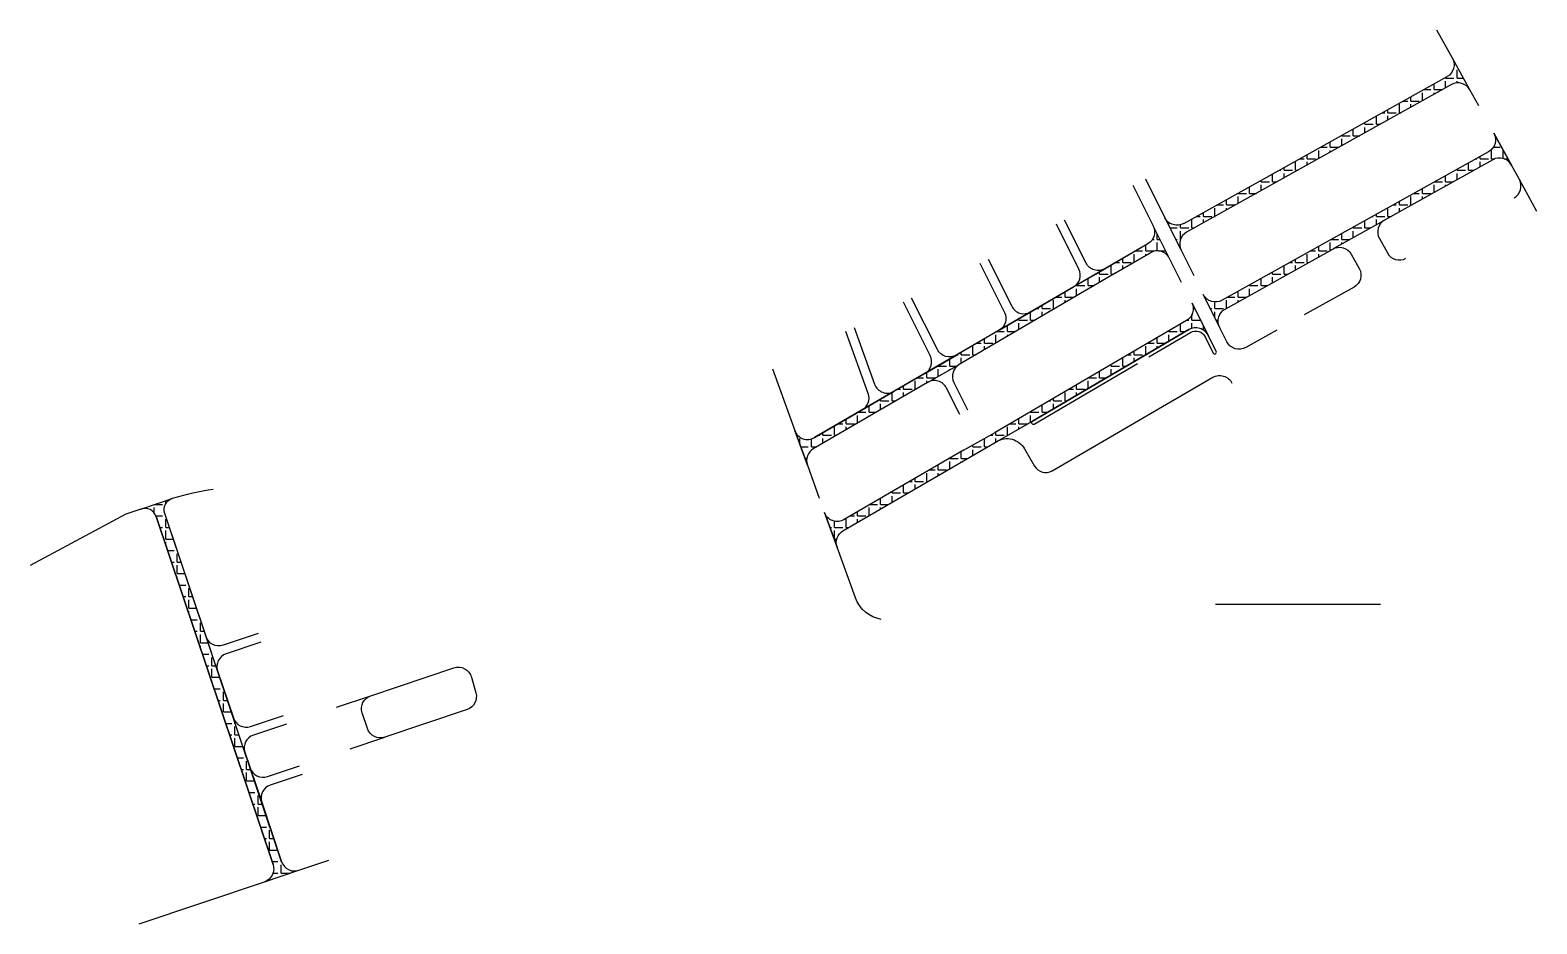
# Model space of a CAD drawing. Header units: millimetres. Extents: x 563079 to 571925, y 2063830 to 2067381.
# Drawn here: x 568231 to 569144, y 2064427 to 2064969 of the extents above; entities that cross this region are included whole.
import ezdxf

# ---------------------------------------------------------------- set-up
doc = ezdxf.new("R2010")
doc.units = ezdxf.units.MM
doc.header["$MEASUREMENT"] = 0
doc.layers.add('Danranh', color=8, linetype='Continuous')
doc.layers.add('ViaHeS', color=32, linetype='Continuous')
pattern_1 = [(0, (0, -1000), (0, 6.985), [5.08, -1.905]), (90, (0, -1000), (-6.985, 4e-16), [5.08, -1.905])]

msp = doc.modelspace()

# ---------------------------------------------------------------- hatches: boundary and pattern name
at = {"layer": 'Danranh'}
h = msp.add_hatch(dxfattribs=at)
h.set_pattern_fill('ANGLE', color=8)
h.set_pattern_definition(pattern_1)
h.paths.add_polyline_path([(568794.27163, 2064765.80068), (568889.11528, 2064821.38203), (568910.17155, 2064833.63249, -0.432836454), (568921.6989, 2064830.19193), (568911.83821, 2064849.90748, -0.395832716), (568908.60838, 2064839.08616), (568882.62588, 2064823.96963), (568863.57204, 2064812.88417), (568837.58954, 2064797.76764), (568818.53571, 2064786.68218), (568792.5532, 2064771.56565), (568773.49937, 2064760.4802), (568754.8893, 2064749.65292), (568735.5616, 2064738.40813), (568706.57006, 2064721.54095, -0.467936404), (568694.66316, 2064725.86589), (568702.26854, 2064704.83822, -0.362456844), (568705.87793, 2064714.77516), (568775.06254, 2064755.02653)])
h.paths.add_polyline_path([(569092.4507, 2064935.55722, -0.415712345), (569103.69547, 2064932.33598), (569093.07376, 2064951.60239, -0.412718527), (569089.86897, 2064940.41493), (569075.87998, 2064932.60914), (568930.25976, 2064851.35381, -0.427513651), (568918.8612, 2064854.86775), (568928.71228, 2064835.1714, -0.40103739), (568932.07089, 2064846.06611)])
h = msp.add_hatch(dxfattribs=at)
h.set_pattern_fill('ANGLE', color=8)
h.set_pattern_definition(pattern_1)
h.paths.add_polyline_path([(568838.58055, 2064731.48768), (568933.46184, 2064787.01809, -0.43360403), (568945.00761, 2064783.58828), (568935.14529, 2064803.30709, -0.394349795), (568931.95199, 2064792.50715), (568816.01616, 2064724.65432), (568796.80644, 2064713.87981), (568724.54643, 2064671.83918, -0.467936404), (568712.63953, 2064676.16412), (568720.24491, 2064655.13644, -0.362456844), (568723.8543, 2064665.07339), (568817.0397, 2064719.28833)])
h.paths.add_polyline_path([(569052.00599, 2064853.44171), (569117.55649, 2064890.01856, -0.415712345), (569128.80126, 2064886.79731), (569118.17958, 2064906.06367, -0.412716367), (569114.97476, 2064894.87627), (568953.54414, 2064804.7988, -0.427513651), (568942.14557, 2064808.31274), (568952.00685, 2064788.59602, -0.40103739), (568955.35512, 2064799.51102), (569020.56894, 2064835.9, -0.01855151), (569021.11405, 2064836.17817)])
h = msp.add_hatch(dxfattribs=at)
h.set_pattern_fill('ANGLE', color=8)
h.set_pattern_definition(pattern_1)
h.paths.add_polyline_path([(568378.55525, 2064462.69396, -0.414213866), (568373.35873, 2064452.24785), (568394.21557, 2064459.24728, -0.414213259), (568383.76947, 2064464.4438), (568371.6795, 2064500.46927), (568364.68005, 2064521.3261), (568361.49848, 2064530.80648), (568354.49903, 2064551.66332), (568344.95432, 2064580.10446), (568337.95487, 2064600.9613), (568312.91185, 2064675.58402, -0.411873847), (568317.42361, 2064684.74528), (568298.48354, 2064678.22015, -0.417849574), (568307.74849, 2064673.68263)])

# ---------------------------------------------------------------- linework, layer by layer
for points in [[(569093.07379, 2064951.60234), (569083.7073, 2064968.59194)], [(568794.60211, 2064735.56625), (568786.58988, 2064751.58597)], [(568425.37217, 2064532.9919), (568446.22901, 2064539.99135)], [(568364.68005, 2064521.3261), (568371.6795, 2064500.46927)]]:
    msp.add_lwpolyline(points, dxfattribs=at)
at = {"layer": 'Danranh', "color": 8}
for points in [[(569103.69547, 2064932.33598), (569093.07376, 2064951.60239, -0.412718527), (569089.86897, 2064940.41493)], [(569128.80126, 2064886.79731), (569118.17958, 2064906.06367, -0.412716367), (569114.97476, 2064894.87627), (568953.54414, 2064804.7988, -0.427513651), (568942.14557, 2064808.31274), (568952.00685, 2064788.59602, -0.40103739)], [(568930.25976, 2064851.35381, -0.427513651), (568918.8612, 2064854.86775), (568928.71228, 2064835.1714, -0.40103739)], [(568921.6989, 2064830.19193), (568911.83821, 2064849.90748, -0.395832716)], [(568908.60838, 2064839.08616), (568706.57006, 2064721.54095, -0.467936404)], [(568889.11528, 2064821.38203), (568910.17155, 2064833.63249, -0.432836454)], [(568955.35512, 2064799.51102), (569020.56894, 2064835.9, -0.01855151)], [(568935.14529, 2064803.30709, -0.394349795), (568931.95199, 2064792.50715), (568816.01616, 2064724.65432)], [(568838.58055, 2064731.48768), (568933.46184, 2064787.01809, -0.43360403)], [(568694.66316, 2064725.86589), (568702.26854, 2064704.83822, -0.362456844)], [(568796.80644, 2064713.87981), (568724.54643, 2064671.83918, -0.467936404), (568712.63953, 2064676.16412), (568720.24491, 2064655.13644, -0.362456844)], [(568307.74849, 2064673.68263), (568378.55525, 2064462.69396, -0.414213866), (568373.35873, 2064452.24785), (568394.21557, 2064459.24728, -0.414213259)], [(568383.76947, 2064464.4438), (568312.91185, 2064675.58402, -0.411873847)]]:
    msp.add_lwpolyline(points, format="xyb", dxfattribs=at)
at = {"layer": 'Danranh'}
for points in [[(568930.25976, 2064851.35381), (569089.86897, 2064940.41493, 0.412716367)], [(569092.4507, 2064935.55722), (568932.07089, 2064846.06611, 0.40103739)], [(569109.04973, 2064922.62404), (569103.69547, 2064932.33598, 0.415712345), (569092.4507, 2064935.55722)], [(569130.42673, 2064866.85373, 0.412717081), (569133.62927, 2064878.03991), (569128.80126, 2064886.79731, 0.415712345), (569117.55649, 2064890.01856), (569052.00599, 2064853.44171, 0.414213562), (569048.82164, 2064842.21741), (569053.69434, 2064833.4849, 0.414213562), (569064.91864, 2064830.30055)], [(568899.49031, 2064874.596), (568911.83821, 2064849.90748, -0.395832716), (568908.60838, 2064839.08616), (568882.62588, 2064823.96963, -0.432836454), (568871.09853, 2064827.41018), (568858.06924, 2064853.46107)], [(568907.06191, 2064878.45937), (568918.8612, 2064854.86775, 0.427513651)], [(568811.74891, 2064829.82632), (568826.0622, 2064801.2082, 0.432836454), (568837.58954, 2064797.76764), (568863.57204, 2064812.88417, 0.395832717), (568866.80188, 2064823.7055), (568853.16998, 2064850.96124)], [(568932.07089, 2064846.06611, 0.40103739), (568928.71228, 2064835.1714), (568936.35447, 2064819.89153)], [(568910.17155, 2064833.63249), (568889.11528, 2064821.38203), (568794.27163, 2064765.80068, 0.395818774)], [(568929.02988, 2064815.5343), (568921.6989, 2064830.19193, 0.432836454), (568910.17155, 2064833.63249)], [(568952.00685, 2064788.59602, -0.401844199), (568955.37517, 2064799.52221), (569020.56894, 2064835.9, -0.414213562), (569031.79324, 2064832.71565), (569036.66593, 2064823.98313, -0.414213562), (569033.48159, 2064812.75883), (569003.33496, 2064795.93717)], [(568806.84964, 2064827.32649), (568821.76554, 2064797.50351, -0.395832717), (568818.53571, 2064786.68218), (568792.5532, 2064771.56565, -0.432836454), (568781.02586, 2064775.00621), (568765.42857, 2064806.19156)], [(568730.53672, 2064788.38814), (568742.98239, 2064753.97786, 0.467936404), (568754.8893, 2064749.65292), (568773.49937, 2064760.4802, 0.395832717), (568776.7292, 2064771.30152), (568760.52931, 2064803.69173)], [(568909.14176, 2064770.46711), (568934.47207, 2064785.29198, -0.43360403), (568943.21886, 2064782.69364), (568948.17933, 2064772.77563, 0.999999991), (568949.96808, 2064773.67027), (568945.00761, 2064783.58828, 0.43360403), (568933.46184, 2064787.01809), (568838.58055, 2064731.48768, 0.999999902), (568839.59078, 2064729.76157), (568902.35629, 2064766.49584)], [(568986.77806, 2064786.69851), (568967.87299, 2064776.14957, -0.427513651), (568956.47442, 2064779.66351), (568951.99658, 2064788.61655, -0.40103739)], [(568681.16186, 2064763.19483), (568694.66316, 2064725.86589, 0.467936404), (568706.57006, 2064721.54095), (568735.5616, 2064738.40813, 0.362456844), (568739.17099, 2064748.34508), (568725.59924, 2064785.86881)], [(568794.27163, 2064765.80068, 0.395818774), (568791.04214, 2064754.97955), (568799.34155, 2064738.38563)], [(568786.58988, 2064751.58597, 0.432836454), (568775.06254, 2064755.02653), (568705.87793, 2064714.77516, 0.362456844)], [(568746.97445, 2064611.38545, -0.269936903), (568731.34046, 2064624.45902), (568720.24491, 2064655.13644, -0.362456844), (568723.8543, 2064665.07339), (568817.0397, 2064719.28833, -0.414383604), (568833.79191, 2064714.85409), (568839.91915, 2064704.30843, 0.414213562), (568850.5136, 2064701.50083), (568947.94817, 2064758.11225, -0.432664144), (568959.47138, 2064754.66928)], [(568705.87793, 2064714.77516, 0.362456844), (568702.26854, 2064704.83822), (568709.47127, 2064684.92383)], [(568369.52902, 2064602.85525), (568348.40098, 2064595.76478, -0.414213562), (568337.95487, 2064600.9613), (568312.91185, 2064675.58402, -0.420828156), (568317.63392, 2064684.81416, -0.041754827), (568342.33729, 2064690.28109, -0.041754827)], [(568378.55525, 2064462.69396), (568307.74849, 2064673.68263, 0.417849574), (568298.48354, 2064678.22015), (568289.4391, 2064675.05959), (568231.38635, 2064644.1048)], [(568371.16288, 2064597.60211), (568350.15084, 2064590.55057, 0.414213562), (568344.95432, 2064580.10446), (568354.49903, 2064551.66332, 0.414213562), (568364.94513, 2064546.4668), (568384.97646, 2064553.18922)], [(568386.61032, 2064547.93608), (568366.695, 2064541.25259, 0.414213562), (568361.49848, 2064530.80648), (568364.68005, 2064521.3261, 0.414213562), (568375.12616, 2064516.12958), (568394.48257, 2064522.6255)], [(568396.11644, 2064517.37237), (568376.87602, 2064510.91538, 0.414213562), (568371.6795, 2064500.46927), (568383.76947, 2064464.4438, 0.414213562), (568394.21558, 2064459.24728), (568412.30655, 2064465.31852)], [(568297.46724, 2064426.77903), (568373.35873, 2064452.24785, 0.414213562)]]:
    msp.add_lwpolyline(points, format="xyb", dxfattribs=at)
at = {"layer": 'Danranh', "color": 8}
for points in [[(569118.17958, 2064906.06367), (569128.80126, 2064886.79731)], [(569144.24177, 2064858.70923), (569133.63696, 2064878.02594)], [(569021.11405, 2064836.17817), (569052.00599, 2064853.44171)], [(568863.57204, 2064812.88417), (568882.62588, 2064823.96963)], [(568951.99658, 2064788.61655), (568942.14557, 2064808.31274)], [(568818.53571, 2064786.68218), (568837.58954, 2064797.76764)], [(568935.14529, 2064803.30709), (568945.00761, 2064783.58828)], [(568773.49937, 2064760.4802), (568792.5532, 2064771.56565)], [(568775.06254, 2064755.02653), (568794.27163, 2064765.80068)], [(568735.5616, 2064738.40813), (568754.8893, 2064749.65292)], [(568702.26854, 2064704.83822), (568694.66316, 2064725.86589)], [(568796.80644, 2064713.87981), (568816.01616, 2064724.65432)], [(568817.0397, 2064719.28833), (568838.58055, 2064731.48768)], [(568723.8543, 2064665.07339), (568817.0397, 2064719.28833)], [(568298.48354, 2064678.22015), (568317.42361, 2064684.74528)], [(568720.24491, 2064655.13644), (568712.63953, 2064676.16412)], [(568344.95432, 2064580.10446), (568337.95487, 2064600.9613)], [(568416.94102, 2064558.11491), (568437.79785, 2064565.11436)], [(568373.35873, 2064452.24785), (568394.21557, 2064459.24728)]]:
    msp.add_lwpolyline(points, dxfattribs=at)
at = {"layer": 'Danranh'}
msp.add_lwpolyline([(568498.7066, 2064576.44234), (568501.44044, 2064566.81171, -0.400458123), (568496.12881, 2064556.73748), (568446.22901, 2064539.99135, -0.414213562), (568435.7829, 2064545.18787), (568432.60133, 2064554.66825, -0.414213562), (568437.79785, 2064565.11436), (568488.14538, 2064582.01074, -0.428104109)], format="xyb", close=True, dxfattribs=at)
at = {"layer": 'ViaHeS'}
msp.add_lwpolyline([(568949.50064, 2064620.56732), (569049.50064, 2064620.56732)], dxfattribs=at)

doc.saveas('drawing.dxf')
